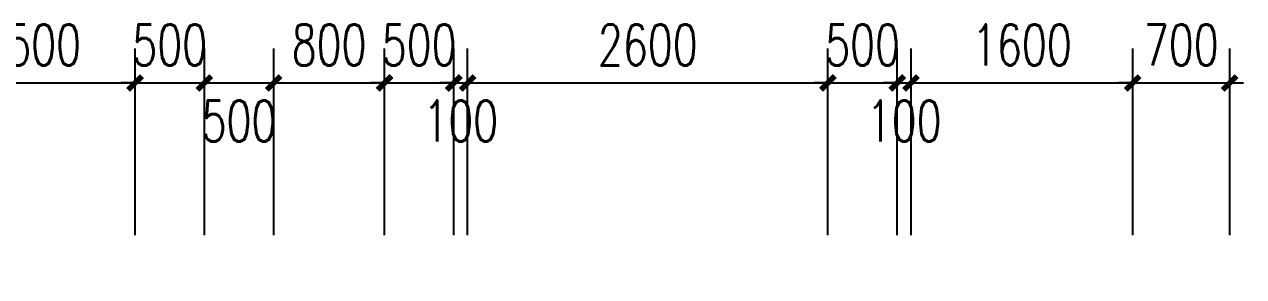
# Model space of a CAD drawing. Extents: x 41972 to 370663, y -1070170 to -109687.
# Drawn here: x 164298 to 173097, y -114187 to -112363 of the extents above; entities that cross this region are included whole.
import ezdxf

# ---------------------------------------------------------------- set-up
doc = ezdxf.new("R2010")
doc.units = 0
doc.header["$LTSCALE"] = 1000
doc.header["$MEASUREMENT"] = 0
doc.layers.get('Defpoints').update_dxf_attribs({"color": 250})
doc.layers.add('A-PUB_DIM_细部尺寸', color=64, linetype='Continuous')
doc.styles.add('_TCH_DIM_T3', font='SIMPLEX', dxfattribs={"width": 0.705882, "bigfont": 'GBCBIG.shx'})
doc.dimstyles.new('_TCH_ARCH&&100', dxfattribs={"dimtxt": 297.5, "dimasz": 100, "dimexe": 250, "dimexo": 300, "dimgap": 126.25, "dimtad": 1, "dimdec": 0, "dimzin": 0, "dimdsep": 46, "dimtxsty": '_TCH_DIM_T3', "dimblk": 'ARCHTICK', "dimcen": 0.09, "dimclrt": 7, "dimazin": 2, "dimtfac": 1, "dimtdec": 0, "dimtix": 1, "dimtmove": 2, "dimatfit": 3, "dimfxl": 100, "dimtolj": 1, "dimtzin": 0, "dimarcsym": 0})

# ---------------------------------------------------------------- blocks, each defined once
blk = doc.blocks.new('_ArchTick')
at = {"color": 0, "linetype": 'ByBlock', "const_width": 0.4}
blk.add_lwpolyline([(-0.5, -0.5), (0.5, 0.5)], dxfattribs=at)
blk = doc.blocks.new('*D5564')
at = {"layer": 'A-PUB_DIM_细部尺寸', "color": 0, "lineweight": -2, "transparency": 16777216}
for p, q in [((163597, -150549.3), (163597, -149199.3)), ((165097, -150549.3), (165097, -149199.3)), ((163597, -149449.3), (165097, -149449.3))]:
    blk.add_line(p, q, dxfattribs=at)
at = {"layer": 'Defpoints', "color": 0, "transparency": 16777216}
for p in [(165097, -149449.3), (163597, -150849.3), (165097, -150849.3)]:
    blk.add_point(p, dxfattribs=at)
at = {"layer": 'A-PUB_DIM_细部尺寸', "color": 0, "lineweight": -2, "transparency": 16777216, "xscale": 100, "yscale": 100, "zscale": 100, "rotation": 180}
blk.add_blockref('_ArchTick', (163597, -149449.3), dxfattribs=at)
at = {"layer": 'A-PUB_DIM_细部尺寸', "color": 0, "lineweight": -2, "transparency": 16777216, "xscale": 100, "yscale": 100, "zscale": 100}
blk.add_blockref('_ArchTick', (165097, -149449.3), dxfattribs=at)
at = {"layer": 'A-PUB_DIM_细部尺寸', "color": 7, "transparency": 16777216, "insert": (164347, -149174.3), "char_height": 297.5, "attachment_point": 5, "style": '_TCH_DIM_T3'}
blk.add_mtext('\\A1;1500', dxfattribs=at)
blk = doc.blocks.new('*D5565')
at = {"layer": 'A-PUB_DIM_细部尺寸', "color": 0, "lineweight": -2, "transparency": 16777216}
for p, q in [((165097, -150549.3), (165097, -149199.3)), ((165597, -150549.3), (165597, -149199.3)), ((165097, -149449.3), (164997, -149449.3)), ((165097, -149449.3), (165597, -149449.3)), ((165597, -149449.3), (165697, -149449.3))]:
    blk.add_line(p, q, dxfattribs=at)
at = {"layer": 'Defpoints', "color": 0, "transparency": 16777216}
for p in [(165597, -149449.3), (165097, -150849.3), (165597, -150849.3)]:
    blk.add_point(p, dxfattribs=at)
at = {"layer": 'A-PUB_DIM_细部尺寸', "color": 0, "lineweight": -2, "transparency": 16777216, "xscale": 100, "yscale": 100, "zscale": 100}
blk.add_blockref('_ArchTick', (165097, -149449.3), dxfattribs=at)
at = {"layer": 'A-PUB_DIM_细部尺寸', "color": 0, "lineweight": -2, "transparency": 16777216, "xscale": 100, "yscale": 100, "zscale": 100, "rotation": 180}
blk.add_blockref('_ArchTick', (165597, -149449.3), dxfattribs=at)
at = {"layer": 'A-PUB_DIM_细部尺寸', "color": 7, "transparency": 16777216, "insert": (165347, -149174.3), "char_height": 297.5, "attachment_point": 5, "style": '_TCH_DIM_T3'}
blk.add_mtext('\\A1;500', dxfattribs=at)
blk = doc.blocks.new('*D5566')
at = {"layer": 'A-PUB_DIM_细部尺寸', "color": 0, "lineweight": -2, "transparency": 16777216}
for p, q in [((165597, -150549.3), (165597, -149199.3)), ((166097, -150549.3), (166097, -149199.3)), ((165597, -149449.3), (166097, -149449.3))]:
    blk.add_line(p, q, dxfattribs=at)
at = {"layer": 'Defpoints', "color": 0, "transparency": 16777216}
for p in [(166097, -149449.3), (165597, -150849.3), (166097, -150849.3)]:
    blk.add_point(p, dxfattribs=at)
at = {"layer": 'A-PUB_DIM_细部尺寸', "color": 0, "lineweight": -2, "transparency": 16777216, "xscale": 100, "yscale": 100, "zscale": 100, "rotation": 180}
blk.add_blockref('_ArchTick', (165597, -149449.3), dxfattribs=at)
at = {"layer": 'A-PUB_DIM_细部尺寸', "color": 0, "lineweight": -2, "transparency": 16777216, "xscale": 100, "yscale": 100, "zscale": 100}
blk.add_blockref('_ArchTick', (166097, -149449.3), dxfattribs=at)
at = {"layer": 'A-PUB_DIM_细部尺寸', "color": 7, "transparency": 16777216, "insert": (165847, -149724.3), "char_height": 297.5, "attachment_point": 5, "style": '_TCH_DIM_T3'}
blk.add_mtext('\\A1;500', dxfattribs=at)
blk = doc.blocks.new('*D5567')
at = {"layer": 'A-PUB_DIM_细部尺寸', "color": 0, "lineweight": -2, "transparency": 16777216}
for p, q in [((166097, -150549.3), (166097, -149199.3)), ((166897, -150549.3), (166897, -149199.3)), ((166097, -149449.3), (166897, -149449.3))]:
    blk.add_line(p, q, dxfattribs=at)
at = {"layer": 'Defpoints', "color": 0, "transparency": 16777216}
for p in [(166897, -149449.3), (166097, -150849.3), (166897, -150849.3)]:
    blk.add_point(p, dxfattribs=at)
at = {"layer": 'A-PUB_DIM_细部尺寸', "color": 0, "lineweight": -2, "transparency": 16777216, "xscale": 100, "yscale": 100, "zscale": 100, "rotation": 180}
blk.add_blockref('_ArchTick', (166097, -149449.3), dxfattribs=at)
at = {"layer": 'A-PUB_DIM_细部尺寸', "color": 0, "lineweight": -2, "transparency": 16777216, "xscale": 100, "yscale": 100, "zscale": 100}
blk.add_blockref('_ArchTick', (166897, -149449.3), dxfattribs=at)
at = {"layer": 'A-PUB_DIM_细部尺寸', "color": 7, "transparency": 16777216, "insert": (166497, -149174.3), "char_height": 297.5, "attachment_point": 5, "style": '_TCH_DIM_T3'}
blk.add_mtext('\\A1;800', dxfattribs=at)
blk = doc.blocks.new('*D5568')
at = {"layer": 'A-PUB_DIM_细部尺寸', "color": 0, "lineweight": -2, "transparency": 16777216}
for p, q in [((166897, -150549.3), (166897, -149199.3)), ((167397, -150549.3), (167397, -149199.3)), ((166897, -149449.3), (166797, -149449.3)), ((166897, -149449.3), (167397, -149449.3)), ((167397, -149449.3), (167497, -149449.3))]:
    blk.add_line(p, q, dxfattribs=at)
at = {"layer": 'Defpoints', "color": 0, "transparency": 16777216}
for p in [(167397, -149449.3), (166897, -150849.3), (167397, -150849.3)]:
    blk.add_point(p, dxfattribs=at)
at = {"layer": 'A-PUB_DIM_细部尺寸', "color": 0, "lineweight": -2, "transparency": 16777216, "xscale": 100, "yscale": 100, "zscale": 100}
blk.add_blockref('_ArchTick', (166897, -149449.3), dxfattribs=at)
at = {"layer": 'A-PUB_DIM_细部尺寸', "color": 0, "lineweight": -2, "transparency": 16777216, "xscale": 100, "yscale": 100, "zscale": 100, "rotation": 180}
blk.add_blockref('_ArchTick', (167397, -149449.3), dxfattribs=at)
at = {"layer": 'A-PUB_DIM_细部尺寸', "color": 7, "transparency": 16777216, "insert": (167147, -149174.3), "char_height": 297.5, "attachment_point": 5, "style": '_TCH_DIM_T3'}
blk.add_mtext('\\A1;500', dxfattribs=at)
blk = doc.blocks.new('*D5569')
at = {"layer": 'A-PUB_DIM_细部尺寸', "color": 0, "lineweight": -2, "transparency": 16777216}
for p, q in [((167397, -150549.3), (167397, -149199.3)), ((167497, -150549.3), (167497, -149199.3)), ((167397, -149449.3), (167297, -149449.3)), ((167397, -149449.3), (167497, -149449.3)), ((167497, -149449.3), (167597, -149449.3))]:
    blk.add_line(p, q, dxfattribs=at)
at = {"layer": 'Defpoints', "color": 0, "transparency": 16777216}
for p in [(167497, -149449.3), (167397, -150849.3), (167497, -150849.3)]:
    blk.add_point(p, dxfattribs=at)
at = {"layer": 'A-PUB_DIM_细部尺寸', "color": 0, "lineweight": -2, "transparency": 16777216, "xscale": 100, "yscale": 100, "zscale": 100}
blk.add_blockref('_ArchTick', (167397, -149449.3), dxfattribs=at)
at = {"layer": 'A-PUB_DIM_细部尺寸', "color": 0, "lineweight": -2, "transparency": 16777216, "xscale": 100, "yscale": 100, "zscale": 100, "rotation": 180}
blk.add_blockref('_ArchTick', (167497, -149449.3), dxfattribs=at)
at = {"layer": 'A-PUB_DIM_细部尺寸', "color": 7, "transparency": 16777216, "insert": (167447, -149724.3), "char_height": 297.5, "attachment_point": 5, "style": '_TCH_DIM_T3'}
blk.add_mtext('\\A1;100', dxfattribs=at)
blk = doc.blocks.new('*D5570')
at = {"layer": 'A-PUB_DIM_细部尺寸', "color": 0, "lineweight": -2, "transparency": 16777216}
for p, q in [((167497, -150549.3), (167497, -149199.3)), ((170097, -150549.3), (170097, -149199.3)), ((167497, -149449.3), (170097, -149449.3))]:
    blk.add_line(p, q, dxfattribs=at)
at = {"layer": 'Defpoints', "color": 0, "transparency": 16777216}
for p in [(170097, -149449.3), (167497, -150849.3), (170097, -150849.3)]:
    blk.add_point(p, dxfattribs=at)
at = {"layer": 'A-PUB_DIM_细部尺寸', "color": 0, "lineweight": -2, "transparency": 16777216, "xscale": 100, "yscale": 100, "zscale": 100, "rotation": 180}
blk.add_blockref('_ArchTick', (167497, -149449.3), dxfattribs=at)
at = {"layer": 'A-PUB_DIM_细部尺寸', "color": 0, "lineweight": -2, "transparency": 16777216, "xscale": 100, "yscale": 100, "zscale": 100}
blk.add_blockref('_ArchTick', (170097, -149449.3), dxfattribs=at)
at = {"layer": 'A-PUB_DIM_细部尺寸', "color": 7, "transparency": 16777216, "insert": (168797, -149174.3), "char_height": 297.5, "attachment_point": 5, "style": '_TCH_DIM_T3'}
blk.add_mtext('\\A1;2600', dxfattribs=at)
blk = doc.blocks.new('*D5571')
at = {"layer": 'A-PUB_DIM_细部尺寸', "color": 0, "lineweight": -2, "transparency": 16777216}
for p, q in [((170097, -150549.3), (170097, -149199.3)), ((170597, -150549.3), (170597, -149199.3)), ((170097, -149449.3), (169997, -149449.3)), ((170097, -149449.3), (170597, -149449.3)), ((170597, -149449.3), (170697, -149449.3))]:
    blk.add_line(p, q, dxfattribs=at)
at = {"layer": 'Defpoints', "color": 0, "transparency": 16777216}
for p in [(170597, -149449.3), (170097, -150849.3), (170597, -150849.3)]:
    blk.add_point(p, dxfattribs=at)
at = {"layer": 'A-PUB_DIM_细部尺寸', "color": 0, "lineweight": -2, "transparency": 16777216, "xscale": 100, "yscale": 100, "zscale": 100}
blk.add_blockref('_ArchTick', (170097, -149449.3), dxfattribs=at)
at = {"layer": 'A-PUB_DIM_细部尺寸', "color": 0, "lineweight": -2, "transparency": 16777216, "xscale": 100, "yscale": 100, "zscale": 100, "rotation": 180}
blk.add_blockref('_ArchTick', (170597, -149449.3), dxfattribs=at)
at = {"layer": 'A-PUB_DIM_细部尺寸', "color": 7, "transparency": 16777216, "insert": (170347, -149174.3), "char_height": 297.5, "attachment_point": 5, "style": '_TCH_DIM_T3'}
blk.add_mtext('\\A1;500', dxfattribs=at)
blk = doc.blocks.new('*D5572')
at = {"layer": 'A-PUB_DIM_细部尺寸', "color": 0, "lineweight": -2, "transparency": 16777216}
for p, q in [((170597, -150549.3), (170597, -149199.3)), ((170697, -150549.3), (170697, -149199.3)), ((170597, -149449.3), (170497, -149449.3)), ((170597, -149449.3), (170697, -149449.3)), ((170697, -149449.3), (170797, -149449.3))]:
    blk.add_line(p, q, dxfattribs=at)
at = {"layer": 'Defpoints', "color": 0, "transparency": 16777216}
for p in [(170697, -149449.3), (170597, -150849.3), (170697, -150849.3)]:
    blk.add_point(p, dxfattribs=at)
at = {"layer": 'A-PUB_DIM_细部尺寸', "color": 0, "lineweight": -2, "transparency": 16777216, "xscale": 100, "yscale": 100, "zscale": 100}
blk.add_blockref('_ArchTick', (170597, -149449.3), dxfattribs=at)
at = {"layer": 'A-PUB_DIM_细部尺寸', "color": 0, "lineweight": -2, "transparency": 16777216, "xscale": 100, "yscale": 100, "zscale": 100, "rotation": 180}
blk.add_blockref('_ArchTick', (170697, -149449.3), dxfattribs=at)
at = {"layer": 'A-PUB_DIM_细部尺寸', "color": 7, "transparency": 16777216, "insert": (170647, -149724.3), "char_height": 297.5, "attachment_point": 5, "style": '_TCH_DIM_T3'}
blk.add_mtext('\\A1;100', dxfattribs=at)
blk = doc.blocks.new('*D5573')
at = {"layer": 'A-PUB_DIM_细部尺寸', "color": 0, "lineweight": -2, "transparency": 16777216}
for p, q in [((170697, -150549.3), (170697, -149199.3)), ((172297, -150549.3), (172297, -149199.3)), ((170697, -149449.3), (172297, -149449.3))]:
    blk.add_line(p, q, dxfattribs=at)
at = {"layer": 'Defpoints', "color": 0, "transparency": 16777216}
for p in [(172297, -149449.3), (170697, -150849.3), (172297, -150849.3)]:
    blk.add_point(p, dxfattribs=at)
at = {"layer": 'A-PUB_DIM_细部尺寸', "color": 0, "lineweight": -2, "transparency": 16777216, "xscale": 100, "yscale": 100, "zscale": 100, "rotation": 180}
blk.add_blockref('_ArchTick', (170697, -149449.3), dxfattribs=at)
at = {"layer": 'A-PUB_DIM_细部尺寸', "color": 0, "lineweight": -2, "transparency": 16777216, "xscale": 100, "yscale": 100, "zscale": 100}
blk.add_blockref('_ArchTick', (172297, -149449.3), dxfattribs=at)
at = {"layer": 'A-PUB_DIM_细部尺寸', "color": 7, "transparency": 16777216, "insert": (171497, -149174.3), "char_height": 297.5, "attachment_point": 5, "style": '_TCH_DIM_T3'}
blk.add_mtext('\\A1;1600', dxfattribs=at)
blk = doc.blocks.new('*D5574')
at = {"layer": 'A-PUB_DIM_细部尺寸', "color": 0, "lineweight": -2, "transparency": 16777216}
for p, q in [((172297, -150549.3), (172297, -149199.3)), ((172997, -150549.3), (172997, -149199.3)), ((172297, -149449.3), (172197, -149449.3)), ((172297, -149449.3), (172997, -149449.3)), ((172997, -149449.3), (173097, -149449.3))]:
    blk.add_line(p, q, dxfattribs=at)
at = {"layer": 'Defpoints', "color": 0, "transparency": 16777216}
for p in [(172997, -149449.3), (172297, -150849.3), (172997, -150849.3)]:
    blk.add_point(p, dxfattribs=at)
at = {"layer": 'A-PUB_DIM_细部尺寸', "color": 0, "lineweight": -2, "transparency": 16777216, "xscale": 100, "yscale": 100, "zscale": 100}
blk.add_blockref('_ArchTick', (172297, -149449.3), dxfattribs=at)
at = {"layer": 'A-PUB_DIM_细部尺寸', "color": 0, "lineweight": -2, "transparency": 16777216, "xscale": 100, "yscale": 100, "zscale": 100, "rotation": 180}
blk.add_blockref('_ArchTick', (172997, -149449.3), dxfattribs=at)
at = {"layer": 'A-PUB_DIM_细部尺寸', "color": 7, "transparency": 16777216, "insert": (172647, -149174.3), "char_height": 297.5, "attachment_point": 5, "style": '_TCH_DIM_T3'}
blk.add_mtext('\\A1;700', dxfattribs=at)
blk = doc.blocks.new('sdcc')
at = {"layer": 'A-PUB_DIM_细部尺寸'}
for p1, p2, picture, middle in [((163597, -150849.3), (165097, -150849.3), '*D5564', (164347, -149174.3)), ((165097, -150849.3), (165597, -150849.3), '*D5565', (165347, -149174.3)), ((166097, -150849.3), (166897, -150849.3), '*D5567', (166497, -149174.3)), ((166897, -150849.3), (167397, -150849.3), '*D5568', (167147, -149174.3)), ((167497, -150849.3), (170097, -150849.3), '*D5570', (168797, -149174.3)), ((170097, -150849.3), (170597, -150849.3), '*D5571', (170347, -149174.3)), ((170697, -150849.3), (172297, -150849.3), '*D5573', (171497, -149174.3)), ((172297, -150849.3), (172997, -150849.3), '*D5574', (172647, -149174.3))]:
    dim = blk.add_aligned_dim(p1=p1, p2=p2, distance=1400, dimstyle='_TCH_ARCH&&100', dxfattribs=at)
    dim.commit()
    dim.dimension.update_dxf_attribs({"geometry": picture, "text_midpoint": middle})
for base, p1, p2, picture, middle in [((166097, -149449.3), (165597, -150849.3), (166097, -150849.3), '*D5566', (165847, -149724.3)), ((167497, -149449.3), (167397, -150849.3), (167497, -150849.3), '*D5569', (167447, -149724.3)), ((170697, -149449.3), (170597, -150849.3), (170697, -150849.3), '*D5572', (170647, -149724.3))]:
    dim = blk.add_linear_dim(base=base, p1=p1, p2=p2, angle=0, dimstyle='_TCH_ARCH&&100', dxfattribs=at)
    dim.commit()
    dim.dimension.update_dxf_attribs({"geometry": picture, "text_midpoint": middle, "dimtype": 161})

msp = doc.modelspace()

# ---------------------------------------------------------------- block references
msp.add_blockref('sdcc', (0, 36662.8))

doc.saveas('drawing.dxf')
